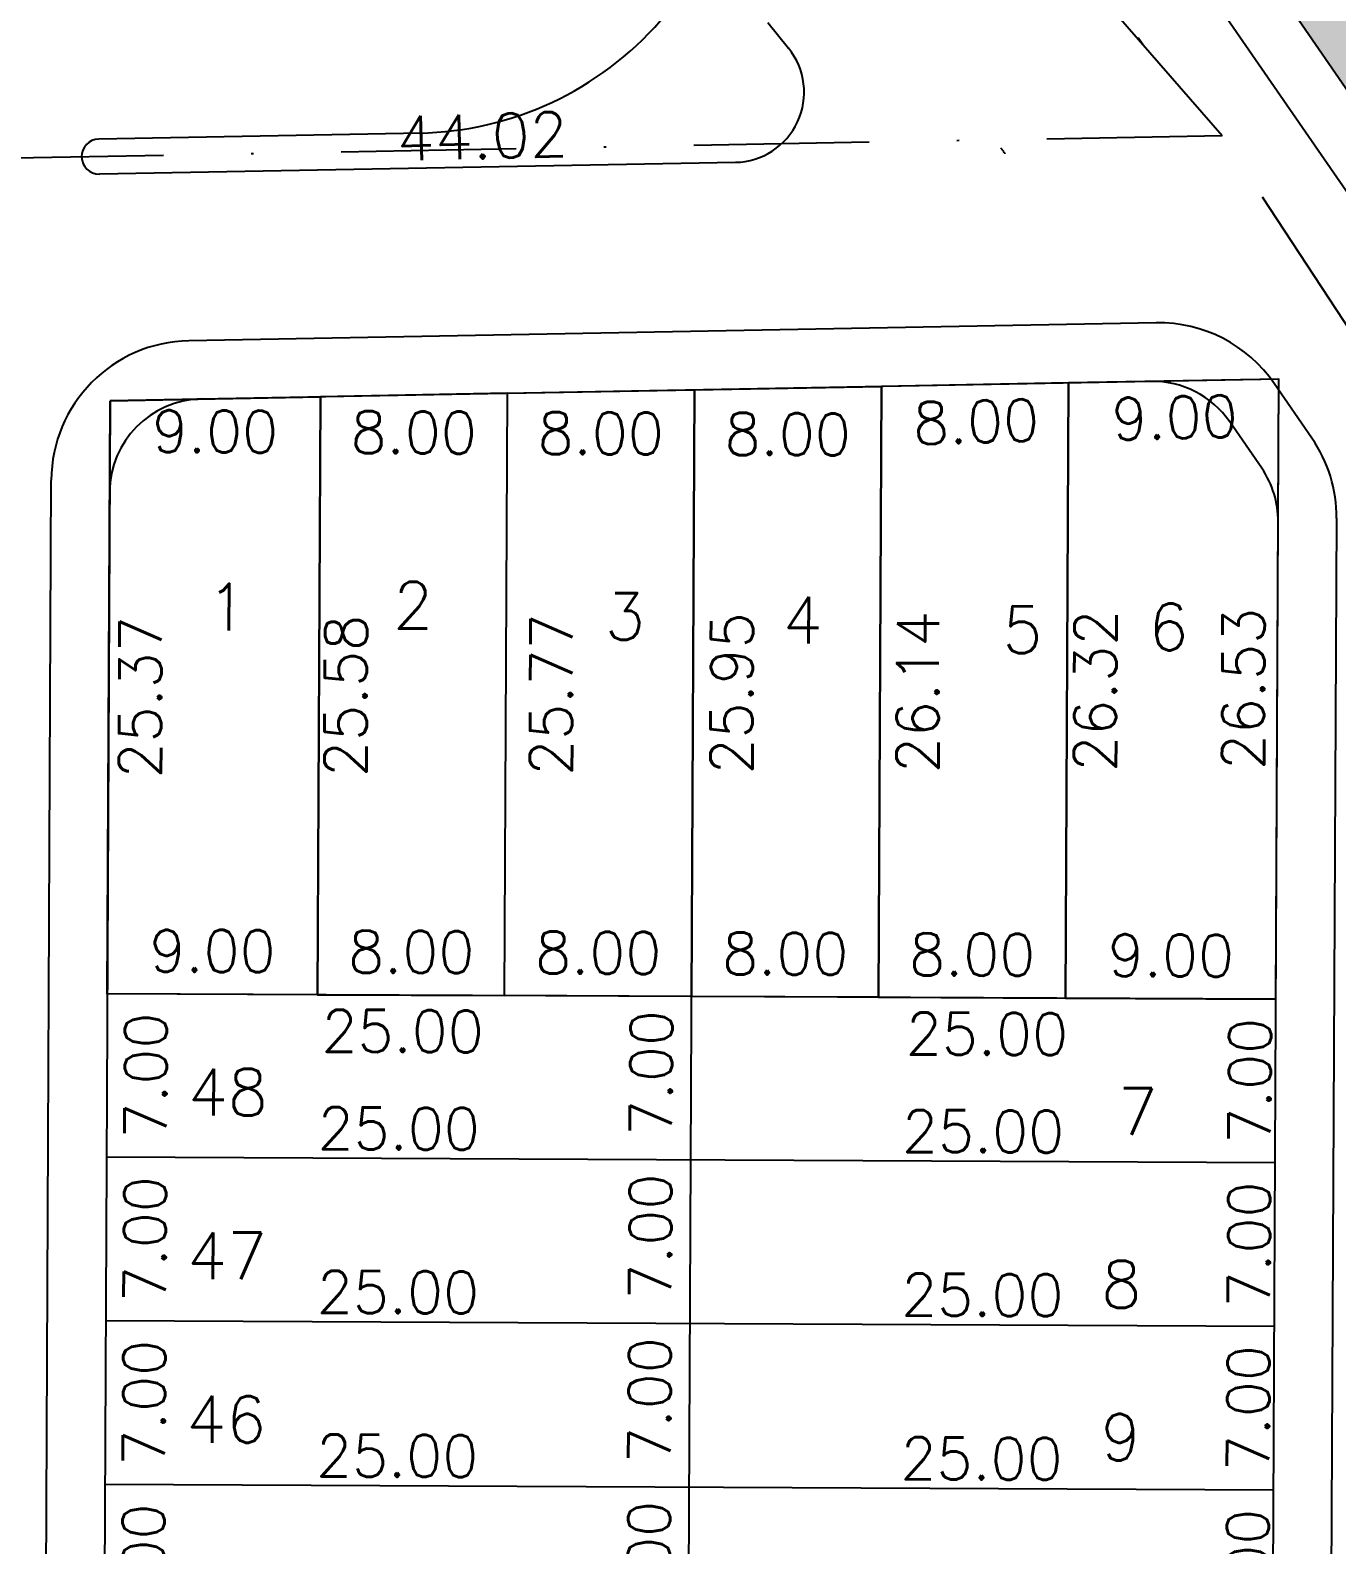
# Model space of a CAD drawing. Header units: millimetres. Extents: x -4430026 to 4783824, y 584 to 9593110.
# Drawn here: x 3173.6 to 3229.5, y 1642.3 to 1707.1 of the extents above; entities that cross this region are included whole.
import ezdxf
from ezdxf.enums import TextEntityAlignment as Align

# ---------------------------------------------------------------- set-up
doc = ezdxf.new("R2010")
doc.units = ezdxf.units.MM
doc.linetypes.add('DASHDOT', pattern=[1, 0.5, -0.25, 0, -0.25])
doc.linetypes.add('HIDDEN2', pattern=[0.1875, 0.125, -0.0625])
for name, color, linetype in [('BOUNDARY LOTES', 2, 'Continuous'), ('BOUNDARY VERDES', 92, 'Continuous'), ('Calçada', 1, 'Continuous'), ('Cota', 8, 'Continuous'), ('COTAS', 8, 'Continuous'), ('curvas', 4, 'Continuous'), ('Lotes', 2, 'Continuous'), ('Numero de lotes', 5, 'Continuous'), ('Projeção', 8, 'HIDDEN2'), ('QUADRA', 4, 'Continuous'), ('Área Verde', 103, 'Continuous')]:
    doc.layers.add(name, color=color, linetype=linetype)
doc.styles.add('arcad1', font='romans.shx')
doc.styles.add('ROMANS', font='romans.shx')
doc.dimstyles.new('BOLA100', dxfattribs={"dimscale": 0, "dimtxt": 1.9, "dimasz": 0.18, "dimexe": 0.18, "dimexo": 0.063, "dimgap": 0, "dimtad": 1, "dimzin": 4, "dimdsep": 46, "dimtxsty": 'ROMANS', "dimcen": 0.09, "dimse1": 1, "dimse2": 1, "dimsd1": 1, "dimsd2": 1, "dimclrt": 256, "dimaunit": 1, "dimadec": 4, "dimazin": 0, "dimtfac": 1.2, "dimtix": 1, "dimtmove": 2, "dimatfit": 3, "dimfxl": 1, "dimtvp": 2, "dimtolj": 1, "dimtzin": 4, "dimarcsym": 0})
doc.dimstyles.get("Standard").update_dxf_attribs({"dimtxt": 0.18, "dimasz": 0.18, "dimexe": 0.18, "dimexo": 0.0625, "dimgap": 0.09, "dimtad": 0, "dimtih": 1, "dimtoh": 1, "dimdec": 4, "dimzin": 0, "dimdsep": 46, "dimtxsty": 'Standard', "dimcen": 0.09, "dimadec": 0, "dimazin": 0, "dimtfac": 1, "dimtdec": 4, "dimtofl": 0, "dimtmove": 0, "dimatfit": 3, "dimfxl": 1, "dimtolj": 1, "dimtzin": 0, "dimarcsym": 0})

# ---------------------------------------------------------------- blocks, each defined once
blk = doc.blocks.new('*D13703')
at = {"layer": 'DEFPOINTS', "color": 0, "linetype": 'ByBlock'}
for p in [(3214.968, 1702.216), (3214.968, 1702.216), (3170.967, 1700.936)]:
    blk.add_point(p, dxfattribs=at)
at = {"layer": 'COTAS', "linetype": 'ByBlock', "insert": (3192.94, 1702.526), "char_height": 1.9, "attachment_point": 5, "rotation": 1.66684, "style": 'ROMANS'}
blk.add_mtext('\\A1;44.02', dxfattribs=at)
blk = doc.blocks.new('*D14373')
at = {"layer": 'DEFPOINTS', "color": 0, "linetype": 'ByBlock'}
for p in [(3604.912, 1990.48), (3526.384, 1988.213), (3530.475, 1981.234), (3075.494, 1975.213), (3524.484, 1587.125)]:
    blk.add_point(p, dxfattribs=at)
at = {"layer": 'COTAS', "linetype": 'ByBlock', "insert": (3531.365, 1983.353), "char_height": 1.9, "attachment_point": 5, "rotation": 45.6902, "style": 'ROMANS'}
blk.add_mtext('\\A1;91°55\'24"', dxfattribs=at)
blk = doc.blocks.new('*D14374')
at = {"layer": 'DEFPOINTS', "color": 0, "linetype": 'ByBlock'}
for p in [(3526.384, 1988.213), (3526.384, 1988.213), (3519.485, 1984.064), (3146.21, 1977.133), (3524.484, 1587.125)]:
    blk.add_point(p, dxfattribs=at)
at = {"layer": 'COTAS', "linetype": 'ByBlock', "insert": (3521.551, 1983.261), "char_height": 1.9, "attachment_point": 5, "rotation": 315.69901, "style": 'ROMANS'}
blk.add_mtext('\\A1;88°3\'33"', dxfattribs=at)
blk = doc.blocks.new('*D11652')
at = {"layer": 'DEFPOINTS', "color": 0}
for p in [(3185.997, 1686.276), (3176.991, 1684.917), (3185.991, 1684.875)]:
    blk.add_point(p, dxfattribs=at)
at = {"layer": 'Cota', "color": 41, "insert": (3181.515, 1689.898), "char_height": 1.8, "attachment_point": 5, "rotation": 359.72858, "style": 'ROMANS'}
blk.add_mtext('\\A1;9.00', dxfattribs=at)
blk = doc.blocks.new('*D11653')
at = {"layer": 'DEFPOINTS', "color": 0}
for p in [(3193.997, 1686.238), (3193.997, 1686.238), (3185.991, 1684.875)]:
    blk.add_point(p, dxfattribs=at)
at = {"layer": 'Cota', "color": 41, "insert": (3190.014, 1689.857), "char_height": 1.8, "attachment_point": 5, "rotation": 359.72858, "style": 'ROMANS'}
blk.add_mtext('\\A1;8.00', dxfattribs=at)
blk = doc.blocks.new('*D11654')
at = {"layer": 'DEFPOINTS', "color": 0}
for p in [(3193.997, 1686.238), (3201.997, 1686.201), (3201.997, 1686.201)]:
    blk.add_point(p, dxfattribs=at)
at = {"layer": 'Cota', "color": 41, "insert": (3198.014, 1689.819), "char_height": 1.8, "attachment_point": 5, "rotation": 359.72858, "style": 'ROMANS'}
blk.add_mtext('\\A1;8.00', dxfattribs=at)
blk = doc.blocks.new('*D11655')
at = {"layer": 'DEFPOINTS', "color": 0}
for p in [(3201.997, 1686.201), (3209.997, 1686.163), (3209.997, 1686.163)]:
    blk.add_point(p, dxfattribs=at)
at = {"layer": 'Cota', "color": 41, "insert": (3206.014, 1689.782), "char_height": 1.8, "attachment_point": 5, "rotation": 359.72858, "style": 'ROMANS'}
blk.add_mtext('\\A1;8.00', dxfattribs=at)
blk = doc.blocks.new('*D11656')
at = {"layer": 'DEFPOINTS', "color": 0}
for p in [(3177.021, 1691.216), (3176.901, 1665.846), (3181.856, 1665.823)]:
    blk.add_point(p, dxfattribs=at)
at = {"layer": 'Cota', "color": 41, "insert": (3178.316, 1678.525), "char_height": 1.8, "attachment_point": 5, "rotation": 89.72858, "style": 'ROMANS'}
blk.add_mtext('\\A1;25.37', dxfattribs=at)
blk = doc.blocks.new('*D11657')
at = {"layer": 'DEFPOINTS', "color": 0}
for p in [(3186.022, 1691.383), (3185.9, 1665.804), (3190.646, 1665.781)]:
    blk.add_point(p, dxfattribs=at)
at = {"layer": 'Cota', "color": 41, "insert": (3187.106, 1678.588), "char_height": 1.8, "attachment_point": 5, "rotation": 89.72858, "style": 'ROMANS'}
blk.add_mtext('\\A1;25.58', dxfattribs=at)
blk = doc.blocks.new('*D11658')
at = {"layer": 'DEFPOINTS', "color": 0}
for p in [(3194.022, 1691.531), (3193.9, 1665.766), (3199.436, 1665.74)]:
    blk.add_point(p, dxfattribs=at)
at = {"layer": 'Cota', "color": 41, "insert": (3195.897, 1678.639), "char_height": 1.8, "attachment_point": 5, "rotation": 89.72858, "style": 'ROMANS'}
blk.add_mtext('\\A1;25.77', dxfattribs=at)
blk = doc.blocks.new('*D11659')
at = {"layer": 'DEFPOINTS', "color": 0}
for p in [(3202.023, 1691.679), (3201.9, 1665.728), (3207.157, 1665.703)]:
    blk.add_point(p, dxfattribs=at)
at = {"layer": 'Cota', "color": 41, "insert": (3203.618, 1678.696), "char_height": 1.8, "attachment_point": 5, "rotation": 89.72858, "style": 'ROMANS'}
blk.add_mtext('\\A1;25.95', dxfattribs=at)
blk = doc.blocks.new('*D11660')
at = {"layer": 'DEFPOINTS', "color": 0}
for p in [(3210.024, 1691.827), (3209.9, 1665.69), (3215.116, 1665.665)]:
    blk.add_point(p, dxfattribs=at)
at = {"layer": 'Cota', "color": 41, "insert": (3211.577, 1678.751), "char_height": 1.8, "attachment_point": 5, "rotation": 89.72858, "style": 'ROMANS'}
blk.add_mtext('\\A1;26.14', dxfattribs=at)
blk = doc.blocks.new('*D11661')
at = {"layer": 'DEFPOINTS', "color": 0}
for p in [(3176.902, 1666.06), (3185.902, 1666.017), (3185.892, 1664.052)]:
    blk.add_point(p, dxfattribs=at)
at = {"layer": 'Cota', "color": 41, "insert": (3181.409, 1667.673), "char_height": 1.8, "attachment_point": 5, "rotation": 359.72858, "style": 'ROMANS'}
blk.add_mtext('\\A1;9.00', dxfattribs=at)
blk = doc.blocks.new('*D11662')
at = {"layer": 'DEFPOINTS', "color": 0}
for p in [(3185.902, 1666.017), (3193.901, 1665.979), (3193.892, 1664.014)]:
    blk.add_point(p, dxfattribs=at)
at = {"layer": 'Cota', "color": 41, "insert": (3189.909, 1667.633), "char_height": 1.8, "attachment_point": 5, "rotation": 359.72858, "style": 'ROMANS'}
blk.add_mtext('\\A1;8.00', dxfattribs=at)
blk = doc.blocks.new('*D11663')
at = {"layer": 'DEFPOINTS', "color": 0}
for p in [(3193.901, 1665.979), (3201.901, 1665.941), (3201.892, 1663.976)]:
    blk.add_point(p, dxfattribs=at)
at = {"layer": 'Cota', "color": 41, "insert": (3197.909, 1667.595), "char_height": 1.8, "attachment_point": 5, "rotation": 359.72858, "style": 'ROMANS'}
blk.add_mtext('\\A1;8.00', dxfattribs=at)
blk = doc.blocks.new('*D11664')
at = {"layer": 'DEFPOINTS', "color": 0}
for p in [(3201.901, 1665.941), (3209.901, 1665.904), (3209.892, 1663.938)]:
    blk.add_point(p, dxfattribs=at)
at = {"layer": 'Cota', "color": 41, "insert": (3205.909, 1667.557), "char_height": 1.8, "attachment_point": 5, "rotation": 359.72858, "style": 'ROMANS'}
blk.add_mtext('\\A1;8.00', dxfattribs=at)
blk = doc.blocks.new('*D11665')
at = {"layer": 'DEFPOINTS', "color": 0}
for p in [(3209.901, 1665.904), (3217.901, 1665.866), (3217.892, 1663.9)]:
    blk.add_point(p, dxfattribs=at)
at = {"layer": 'Cota', "color": 41, "insert": (3213.909, 1667.519), "char_height": 1.8, "attachment_point": 5, "rotation": 359.72858, "style": 'ROMANS'}
blk.add_mtext('\\A1;8.00', dxfattribs=at)
blk = doc.blocks.new('*D11666')
at = {"layer": 'DEFPOINTS', "color": 0}
for p in [(3210.024, 1691.827), (3218.025, 1692.058), (3218.176, 1686.837)]:
    blk.add_point(p, dxfattribs=at)
at = {"layer": 'Cota', "color": 41, "insert": (3214.071, 1690.32), "char_height": 1.8, "attachment_point": 5, "rotation": 1.64882, "style": 'ROMANS'}
blk.add_mtext('\\A1;8.00', dxfattribs=at)
blk = doc.blocks.new('*D11667')
at = {"layer": 'DEFPOINTS', "color": 0}
for p in [(3227.042, 1665.173), (3202.035, 1663.773), (3227.02, 1660.467)]:
    blk.add_point(p, dxfattribs=at)
at = {"layer": 'Cota', "color": 41, "insert": (3214.537, 1664.127), "char_height": 1.8, "attachment_point": 5, "rotation": 359.72858, "style": 'ROMANS'}
blk.add_mtext('\\A1;25.00', dxfattribs=at)
blk = doc.blocks.new('*D11668')
at = {"layer": 'DEFPOINTS', "color": 0}
for p in [(3176.881, 1661.746), (3201.881, 1661.627), (3201.856, 1656.415)]:
    blk.add_point(p, dxfattribs=at)
at = {"layer": 'Cota', "color": 41, "insert": (3189.373, 1660.074), "char_height": 1.8, "attachment_point": 5, "rotation": 359.72858, "style": 'ROMANS'}
blk.add_mtext('\\A1;25.00', dxfattribs=at)
blk = doc.blocks.new('*D11669')
at = {"layer": 'DEFPOINTS', "color": 0}
for p in [(3201.881, 1661.627), (3226.881, 1661.509), (3226.856, 1656.297)]:
    blk.add_point(p, dxfattribs=at)
at = {"layer": 'Cota', "color": 41, "insert": (3214.373, 1659.956), "char_height": 1.8, "attachment_point": 5, "rotation": 359.72858, "style": 'ROMANS'}
blk.add_mtext('\\A1;25.00', dxfattribs=at)
blk = doc.blocks.new('*D11670')
at = {"layer": 'DEFPOINTS', "color": 0}
for p in [(3176.848, 1654.746), (3201.848, 1654.627), (3201.823, 1649.415)]:
    blk.add_point(p, dxfattribs=at)
at = {"layer": 'Cota', "color": 41, "insert": (3189.34, 1653.075), "char_height": 1.8, "attachment_point": 5, "rotation": 359.72858, "style": 'ROMANS'}
blk.add_mtext('\\A1;25.00', dxfattribs=at)
blk = doc.blocks.new('*D11671')
at = {"layer": 'DEFPOINTS', "color": 0}
for p in [(3201.848, 1654.627), (3226.847, 1654.509), (3226.823, 1649.297)]:
    blk.add_point(p, dxfattribs=at)
at = {"layer": 'Cota', "color": 41, "insert": (3214.34, 1652.956), "char_height": 1.8, "attachment_point": 5, "rotation": 359.72858, "style": 'ROMANS'}
blk.add_mtext('\\A1;25.00', dxfattribs=at)
blk = doc.blocks.new('*D11672')
at = {"layer": 'DEFPOINTS', "color": 0}
for p in [(3176.815, 1647.746), (3201.815, 1647.627), (3201.79, 1642.415)]:
    blk.add_point(p, dxfattribs=at)
at = {"layer": 'Cota', "color": 41, "insert": (3189.307, 1646.075), "char_height": 1.8, "attachment_point": 5, "rotation": 359.72858, "style": 'ROMANS'}
blk.add_mtext('\\A1;25.00', dxfattribs=at)
blk = doc.blocks.new('*D11673')
at = {"layer": 'DEFPOINTS', "color": 0}
for p in [(3201.815, 1647.627), (3226.814, 1647.509), (3226.79, 1642.297)]:
    blk.add_point(p, dxfattribs=at)
at = {"layer": 'Cota', "color": 41, "insert": (3214.307, 1645.956), "char_height": 1.8, "attachment_point": 5, "rotation": 359.72858, "style": 'ROMANS'}
blk.add_mtext('\\A1;25.00', dxfattribs=at)
blk = doc.blocks.new('*D11875')
at = {"layer": 'DEFPOINTS', "color": 0}
for p in [(3182.063, 1644.822), (3182.063, 1644.822), (3182.03, 1637.822)]:
    blk.add_point(p, dxfattribs=at)
at = {"layer": 'Cota', "color": 41, "insert": (3178.446, 1641.339), "char_height": 1.8, "attachment_point": 5, "rotation": 89.72858, "style": 'ROMANS'}
blk.add_mtext('\\A1;7.00', dxfattribs=at)
blk = doc.blocks.new('*D11876')
at = {"layer": 'DEFPOINTS', "color": 0}
for p in [(3182.096, 1651.822), (3182.096, 1651.822), (3182.063, 1644.822)]:
    blk.add_point(p, dxfattribs=at)
at = {"layer": 'Cota', "color": 41, "insert": (3178.479, 1648.339), "char_height": 1.8, "attachment_point": 5, "rotation": 89.72858, "style": 'ROMANS'}
blk.add_mtext('\\A1;7.00', dxfattribs=at)
blk = doc.blocks.new('*D11877')
at = {"layer": 'DEFPOINTS', "color": 0}
for p in [(3182.129, 1658.822), (3182.129, 1658.822), (3182.096, 1651.822)]:
    blk.add_point(p, dxfattribs=at)
at = {"layer": 'Cota', "color": 41, "insert": (3178.512, 1655.339), "char_height": 1.8, "attachment_point": 5, "rotation": 89.72858, "style": 'ROMANS'}
blk.add_mtext('\\A1;7.00', dxfattribs=at)
blk = doc.blocks.new('*D11878')
at = {"layer": 'DEFPOINTS', "color": 0}
for p in [(3182.162, 1665.821), (3182.162, 1665.821), (3182.129, 1658.822)]:
    blk.add_point(p, dxfattribs=at)
at = {"layer": 'Cota', "color": 41, "insert": (3178.546, 1662.339), "char_height": 1.8, "attachment_point": 5, "rotation": 89.72858, "style": 'ROMANS'}
blk.add_mtext('\\A1;7.00', dxfattribs=at)
blk = doc.blocks.new('*D11879')
at = {"layer": 'DEFPOINTS', "color": 0}
for p in [(3201.901, 1665.941), (3201.868, 1658.941), (3203.755, 1658.933)]:
    blk.add_point(p, dxfattribs=at)
at = {"layer": 'Cota', "color": 41, "insert": (3200.171, 1662.45), "char_height": 1.8, "attachment_point": 5, "rotation": 89.72858, "style": 'ROMANS'}
blk.add_mtext('\\A1;7.00', dxfattribs=at)
blk = doc.blocks.new('*D11880')
at = {"layer": 'DEFPOINTS', "color": 0}
for p in [(3201.868, 1658.941), (3201.835, 1651.942), (3203.722, 1651.933)]:
    blk.add_point(p, dxfattribs=at)
at = {"layer": 'Cota', "color": 41, "insert": (3200.138, 1655.45), "char_height": 1.8, "attachment_point": 5, "rotation": 89.72858, "style": 'ROMANS'}
blk.add_mtext('\\A1;7.00', dxfattribs=at)
blk = doc.blocks.new('*D11881')
at = {"layer": 'DEFPOINTS', "color": 0}
for p in [(3201.835, 1651.942), (3201.802, 1644.942), (3203.689, 1644.933)]:
    blk.add_point(p, dxfattribs=at)
at = {"layer": 'Cota', "color": 41, "insert": (3200.105, 1648.45), "char_height": 1.8, "attachment_point": 5, "rotation": 89.72858, "style": 'ROMANS'}
blk.add_mtext('\\A1;7.00', dxfattribs=at)
blk = doc.blocks.new('*D11882')
at = {"layer": 'DEFPOINTS', "color": 0}
for p in [(3201.802, 1644.942), (3201.769, 1637.942), (3203.655, 1637.933)]:
    blk.add_point(p, dxfattribs=at)
at = {"layer": 'Cota', "color": 41, "insert": (3200.072, 1641.45), "char_height": 1.8, "attachment_point": 5, "rotation": 89.72858, "style": 'ROMANS'}
blk.add_mtext('\\A1;7.00', dxfattribs=at)
blk = doc.blocks.new('*D11910')
at = {"layer": 'DEFPOINTS', "color": 0}
for p in [(3226.801, 1644.61), (3229.301, 1644.598), (3226.767, 1637.61)]:
    blk.add_point(p, dxfattribs=at)
at = {"layer": 'Cota', "color": 41, "insert": (3225.684, 1641.115), "char_height": 1.8, "attachment_point": 5, "rotation": 89.72858, "style": 'ROMANS'}
blk.add_mtext('\\A1;7.00', dxfattribs=at)
blk = doc.blocks.new('*D11911')
at = {"layer": 'DEFPOINTS', "color": 0}
for p in [(3226.834, 1651.61), (3229.334, 1651.598), (3226.801, 1644.61)]:
    blk.add_point(p, dxfattribs=at)
at = {"layer": 'Cota', "color": 41, "insert": (3225.717, 1648.115), "char_height": 1.8, "attachment_point": 5, "rotation": 89.72858, "style": 'ROMANS'}
blk.add_mtext('\\A1;7.00', dxfattribs=at)
blk = doc.blocks.new('*D11912')
at = {"layer": 'DEFPOINTS', "color": 0}
for p in [(3226.867, 1658.61), (3229.367, 1658.598), (3226.834, 1651.61)]:
    blk.add_point(p, dxfattribs=at)
at = {"layer": 'Cota', "color": 41, "insert": (3225.75, 1655.115), "char_height": 1.8, "attachment_point": 5, "rotation": 89.72858, "style": 'ROMANS'}
blk.add_mtext('\\A1;7.00', dxfattribs=at)
blk = doc.blocks.new('*D11913')
at = {"layer": 'DEFPOINTS', "color": 0}
for p in [(3226.9, 1665.61), (3229.4, 1665.598), (3226.867, 1658.61)]:
    blk.add_point(p, dxfattribs=at)
at = {"layer": 'Cota', "color": 41, "insert": (3225.783, 1662.115), "char_height": 1.8, "attachment_point": 5, "rotation": 89.72858, "style": 'ROMANS'}
blk.add_mtext('\\A1;7.00', dxfattribs=at)
blk = doc.blocks.new('*D9538')
at = {"layer": 'DEFPOINTS', "color": 0}
for p in [(3202.043, 1665.291), (3177.036, 1663.891), (3202.02, 1660.586)]:
    blk.add_point(p, dxfattribs=at)
at = {"layer": 'Cota', "color": 41, "insert": (3189.538, 1664.245), "char_height": 1.8, "attachment_point": 5, "rotation": 359.72858, "style": 'ROMANS'}
blk.add_mtext('\\A1;25.00', dxfattribs=at)
blk = doc.blocks.new('*D8196')
at = {"layer": 'DEFPOINTS', "color": 0}
for p in [(3109.4, 1834.771), (3224.597, 1702.549), (3224.597, 1702.549)]:
    blk.add_point(p, dxfattribs=at)
at = {"layer": 'curvas', "color": 41, "insert": (3169.713, 1771.025), "char_height": 1.8, "attachment_point": 5, "rotation": 311.06374, "style": 'ROMANS'}
blk.add_mtext('\\A1;175.37', dxfattribs=at)
blk = doc.blocks.new('*D8083')
at = {"layer": 'DEFPOINTS', "color": 0}
for p in [(3217.901, 1665.866), (3226.901, 1665.823), (3226.892, 1663.858)]:
    blk.add_point(p, dxfattribs=at)
at = {"layer": 'Cota', "color": 41, "insert": (3222.409, 1667.479), "char_height": 1.8, "attachment_point": 5, "rotation": 359.72858, "style": 'ROMANS'}
blk.add_mtext('\\A1;9.00', dxfattribs=at)
blk = doc.blocks.new('*D8084')
at = {"layer": 'DEFPOINTS', "color": 0}
for p in [(3218.025, 1691.976), (3227.026, 1692.201), (3227.156, 1687.009)]:
    blk.add_point(p, dxfattribs=at)
at = {"layer": 'Cota', "color": 41, "insert": (3222.565, 1690.496), "char_height": 1.8, "attachment_point": 5, "rotation": 1.43559, "style": 'ROMANS'}
blk.add_mtext('\\A1;9.00', dxfattribs=at)
blk = doc.blocks.new('*D8085')
at = {"layer": 'DEFPOINTS', "color": 0}
for p in [(3218.025, 1691.976), (3217.9, 1665.652), (3222.705, 1665.629)]:
    blk.add_point(p, dxfattribs=at)
at = {"layer": 'BOUNDARY LOTES', "color": 41, "insert": (3219.168, 1678.808), "char_height": 1.8, "attachment_point": 5, "rotation": 89.72858, "style": 'ROMANS'}
blk.add_mtext('\\A1;26.32', dxfattribs=at)
blk = doc.blocks.new('*D8086')
at = {"layer": 'DEFPOINTS', "color": 0}
for p in [(3227.026, 1692.142), (3229.168, 1692.132), (3226.9, 1665.61)]:
    blk.add_point(p, dxfattribs=at)
at = {"layer": 'BOUNDARY LOTES', "color": 41, "insert": (3225.505, 1678.883), "char_height": 1.8, "attachment_point": 5, "rotation": 89.72858, "style": 'ROMANS'}
blk.add_mtext('\\A1;26.53', dxfattribs=at)

msp = doc.modelspace()

# ---------------------------------------------------------------- hatches: boundary and pattern name
at = {"layer": 'BOUNDARY VERDES'}
h = msp.add_hatch(dxfattribs=at)
h.set_pattern_fill('GRASS', color=256, scale=3, angle=-0.27142, style=0)
h.set_pattern_definition([(89.7286, (3078.913, 1593.6197), (-2.1112475, 2.1313455), [0.5625, -3.68014]), (44.7286, (3078.913, 1593.6197), (-2.111248, 2.131346), [0.5625, -2.4375]), (134.7286, (3078.913, 1593.6197), (-2.131346, -2.111248), [0.5625, -2.4375])])
edge = h.paths.add_edge_path()
edge.add_line((3248.03, 1759.928), (3165.143, 1785.42))
edge.add_line((3165.143, 1785.42), (3159.727, 1817.911))
edge.add_line((3159.727, 1817.911), (3154.269, 1827.011))
edge.add_line((3154.269, 1827.011), (3130.852, 1862.88))
edge.add_line((3130.852, 1862.88), (3120.092, 1931.537))
edge.add_line((3120.092, 1931.537), (3103.391, 1958.759))
edge.add_line((3103.391, 1958.759), (3100.916, 1975.948))
edge.add_line((3100.916, 1975.948), (3080.721, 1975.364))
edge.add_line((3080.721, 1975.364), (3083.218, 1966.143))
edge.add_line((3083.218, 1966.143), (3084.648, 1962.276))
edge.add_line((3084.648, 1962.276), (3088.089, 1953.95))
edge.add_line((3088.089, 1953.95), (3094.136, 1939.652))
edge.add_line((3094.136, 1939.652), (3101.624, 1921.155))
edge.add_line((3101.624, 1921.155), (3108.945, 1901.056))
edge.add_line((3108.945, 1901.056), (3114.853, 1881.755))
edge.add_arc((3099.998, 1876.673), 15.7, -0.27142, 18.88315, ccw=False)
edge.add_line((3115.698, 1876.599), (3115.511, 1837.043))
edge.add_line((3115.511, 1837.043), (3226.032, 1710.203))
edge.add_line((3226.032, 1710.203), (3243.994, 1684.136))
edge.add_line((3243.994, 1684.136), (3289.81, 1592.621))
edge.add_line((3289.81, 1592.621), (3465.935, 1591.789))
edge.add_line((3465.935, 1591.789), (3402.048, 1629.417))
edge.add_line((3402.048, 1629.417), (3386.235, 1653.698))
edge.add_line((3386.235, 1653.698), (3301.389, 1732.111))
edge.add_line((3301.389, 1732.111), (3267.502, 1743.277))
edge.add_line((3267.502, 1743.277), (3248.03, 1759.928))

# ---------------------------------------------------------------- linework, layer by layer
at = {"layer": 'BOUNDARY LOTES'}
msp.add_line((3217.9, 1665.652, 2.439), (3218.025, 1691.976, 2.439), dxfattribs=at)
at = {"layer": 'BOUNDARY LOTES', "elevation": 2.439}
for points in [[(3194.022, 1691.531), (3202.023, 1691.679), (3201.9, 1665.728), (3193.9, 1665.766), (3194.022, 1691.531)], [(3202.023, 1691.679), (3210.024, 1691.827), (3209.9, 1665.69), (3201.9, 1665.728), (3202.023, 1691.679)], [(3209.9, 1665.69), (3217.9, 1665.652), (3218.025, 1691.976), (3210.024, 1691.827), (3209.9, 1665.69), (3217.9, 1665.652)], [(3217.9, 1665.652), (3226.9, 1665.61), (3227.026, 1692.142), (3218.025, 1691.976), (3217.9, 1665.652)], [(3177.021, 1691.216), (3186.022, 1691.383), (3185.9, 1665.804), (3176.901, 1665.846), (3177.021, 1691.216)], [(3186.022, 1691.383), (3185.9, 1665.804), (3193.9, 1665.766), (3194.022, 1691.531), (3186.022, 1691.383)]]:
    msp.add_lwpolyline(points, dxfattribs=at)
at = {"layer": 'Calçada'}
for p, q in [((3241.936, 1682.717, 2.439), (3223.973, 1708.785, 2.439)), ((3205.169, 1707.393, 2.439), (3206.053, 1706.295, 2.439)), ((3190.34, 1702.665, 2.439), (3176.539, 1702.409, 2.439)), ((3203.773, 1701.413, 2.439), (3176.567, 1700.909, 2.439)), ((3221.778, 1694.545, 2.439), (3180.393, 1693.779, 2.439)), ((3228.438, 1689.616, 2.439), (3226.829, 1691.951, 2.439)), ((3173.721, 1522.448, 2.439), (3174.505, 1687.808, 2.439)), ((3228.724, 1522.799, 2.439), (3229.498, 1686.183, 2.439))]:
    msp.add_line(p, q, dxfattribs=at)
for centre, radius, start, end in [((3190, 1716.661, 2.439), 14, 271.06117, 319.01316), ((3203.717, 1704.413, 2.439), 3, 271.06117, 38.85747), ((3176.553, 1701.659, 2.439), 0.75, 91.07014, 271.0522), ((3221.889, 1688.547, 2.439), 6, 34.56969, 91.06117), ((3180.505, 1687.78, 2.439), 6, 91.06117, 179.72858), ((3223.498, 1686.212, 2.439), 6, 359.72858, 34.56969)]:
    msp.add_arc(centre, radius, start, end, dxfattribs=at)
at = {"layer": 'curvas'}
msp.add_arc((3181.002, 1687.289, 2.439), 4, 91.06117, 179.72858, dxfattribs=at)
at = {"layer": 'Lotes'}
for p, q in [((3201.206, 1519.123, 2.439), (3202.023, 1691.679, 2.439)), ((3209.9, 1665.69, 2.439), (3210.024, 1691.827, 2.439)), ((3185.9, 1665.804, 2.439), (3186.022, 1691.383, 2.439)), ((3193.9, 1665.766, 2.439), (3194.022, 1691.531, 2.439)), ((3226.9, 1665.61, 2.439), (3176.901, 1665.846, 2.439)), ((3226.867, 1658.61, 2.439), (3176.867, 1658.846, 2.439)), ((3226.834, 1651.61, 2.439), (3176.834, 1651.847, 2.439)), ((3226.834, 1651.61, 2.439), (3176.834, 1651.847, 2.439)), ((3226.801, 1644.61, 2.439), (3176.801, 1644.847, 2.439))]:
    msp.add_line(p, q, dxfattribs=at)
at = {"layer": 'Projeção', "linetype": 'DASHDOT', "ltscale": 15}
for p, q in [((3224.597, 1702.549, 2.439), (3109.4, 1834.771, 2.439)), ((3221.206, 1706.457, 2.439), (3221.009, 1706.742, 2.439)), ((3224.597, 1702.549, 2.439), (2859.939, 1695.795, 2.439)), ((3238.73, 1681.025, 2.439), (3224.597, 1702.549, 2.439))]:
    msp.add_line(p, q, dxfattribs=at)
at = {"layer": 'Projeção', "ltscale": 15}
msp.add_arc((3212.852, 1700.075, 2.439), 3, 34.56969, 40.51088, dxfattribs=at)
at = {"layer": 'QUADRA'}
for p, q in [((3227.026, 1692.142, 2.439), (3177.021, 1691.216, 2.439)), ((3226.207, 1519.36, 2.439), (3227.026, 1692.142, 2.439)), ((3177.021, 1691.216, 2.439), (3176.204, 1518.886, 2.439)), ((3226.291, 1688.327, 2.439), (3224.923, 1690.311, 2.439))]:
    msp.add_line(p, q, dxfattribs=at)
for centre, start, end in [((3221.629, 1688.042, 2.439), 34.56969, 91.06117), ((3222.997, 1686.057, 2.439), 359.72858, 34.56969)]:
    msp.add_arc(centre, 4, start, end, dxfattribs=at)
at = {"layer": 'Área Verde', "elevation": 2.439}
msp.add_lwpolyline([(3226.032, 1710.203), (3243.994, 1684.136), (3289.81, 1592.621), (3465.935, 1591.789)], dxfattribs=at)

# ---------------------------------------------------------------- texts
at = {"layer": 'Numero de lotes', "style": 'arcad1'}
for s, p in [('1', (3182.027, 1682.384, 2.439)), ('2', (3189.99, 1682.466, 2.439)), ('3', (3199.052, 1681.985, 2.439)), ('4', (3206.652, 1681.829, 2.439)), ('5', (3216.06, 1681.419, 2.439)), ('6', (3222.307, 1681.535, 2.439)), ('48', (3182.058, 1661.633, 2.439)), ('7', (3220.986, 1660.802, 2.439)), ('47', (3182.025, 1654.633, 2.439)), ('8', (3220.288, 1653.412, 2.439)), ('46', (3181.992, 1647.633, 2.439)), ('9', (3220.257, 1646.874, 2.439))]:
    msp.add_text(s, height=2, rotation=359.72858, dxfattribs=at).set_placement(p, align=Align.MIDDLE_CENTER)

# ---------------------------------------------------------------- dimensions: what is measured, and where the dimension line sits
at = {"layer": 'BOUNDARY LOTES'}
for p1, p2, distance, picture, middle in [((3218.025, 1691.976, 2.439), (3217.9, 1665.652, 2.439), 4.805, '*D8085', (3219.168, 1678.808, 2.439)), ((3226.9, 1665.61, 2.439), (3227.026, 1692.142, 2.439), -2.143, '*D8086', (3225.505, 1678.883, 2.439))]:
    dim = msp.add_aligned_dim(p1=p1, p2=p2, distance=distance, dimstyle='Standard', override={"dimtxt": 1.8, "dimexo": 0.063, "dimgap": 0, "dimtih": 0, "dimtoh": 0, "dimdec": 2, "dimzin": 4, "dimtxsty": 'ROMANS', "dimse1": 1, "dimse2": 1, "dimsd1": 1, "dimsd2": 1, "dimclrt": 41, "dimtfac": 1.2, "dimtdec": 2, "dimtix": 1, "dimtofl": 1, "dimtmove": 2, "dimfxl": 0.18, "dimfxlon": 1, "dimtvp": 2, "dimtzin": 4}, dxfattribs=at)
    dim.commit()
    dim.dimension.update_dxf_attribs({"geometry": picture, "text_midpoint": middle})
at = {"layer": 'Cota'}
for p1, p2, distance, picture, middle in [((3202.023, 1691.679, 2.439), (3201.9, 1665.728, 2.439), 5.257, '*D11659', (3203.618, 1678.696, 2.439)), ((3210.024, 1691.827, 2.439), (3209.9, 1665.69, 2.439), 5.215, '*D11660', (3211.577, 1678.751, 2.439)), ((3210.024, 1691.827, 2.439), (3218.025, 1692.058, 2.439), -5.223, '*D11666', (3214.071, 1690.32, 2.439)), ((3218.025, 1691.976, 2.439), (3227.026, 1692.201, 2.439), -5.193, '*D8084', (3222.565, 1690.496, 2.439)), ((3177.021, 1691.216, 2.439), (3176.901, 1665.846, 2.439), 4.955, '*D11656', (3178.316, 1678.525, 2.439)), ((3176.991, 1684.917, 2.439), (3185.991, 1684.875, 2.439), 1.402, '*D11652', (3181.515, 1689.898, 2.439)), ((3186.022, 1691.383, 2.439), (3185.9, 1665.804, 2.439), 4.745, '*D11657', (3187.106, 1678.588, 2.439)), ((3194.022, 1691.531, 2.439), (3193.9, 1665.766, 2.439), 5.536, '*D11658', (3195.897, 1678.639, 2.439)), ((3176.902, 1666.06, 2.439), (3185.902, 1666.017, 2.439), -1.965, '*D11661', (3181.409, 1667.673, 2.439)), ((3201.901, 1665.941, 2.439), (3201.868, 1658.941, 2.439), 1.887, '*D11879', (3200.171, 1662.45, 2.439)), ((3176.881, 1661.746, 2.439), (3201.881, 1661.627, 2.439), -5.212, '*D11668', (3189.373, 1660.074, 2.439)), ((3176.848, 1654.746, 2.439), (3201.848, 1654.627, 2.439), -5.212, '*D11670', (3189.34, 1653.075, 2.439)), ((3176.815, 1647.746, 2.439), (3201.815, 1647.627, 2.439), -5.212, '*D11672', (3189.307, 1646.075, 2.439))]:
    dim = msp.add_aligned_dim(p1=p1, p2=p2, distance=distance, dimstyle='Standard', override={"dimtxt": 1.8, "dimexo": 0.063, "dimgap": 0, "dimtih": 0, "dimtoh": 0, "dimdec": 2, "dimzin": 4, "dimtxsty": 'ROMANS', "dimse1": 1, "dimse2": 1, "dimsd1": 1, "dimsd2": 1, "dimclrt": 41, "dimtfac": 1.2, "dimtdec": 2, "dimtix": 1, "dimtofl": 1, "dimtmove": 2, "dimfxl": 0.18, "dimfxlon": 1, "dimtvp": 2, "dimtzin": 4}, dxfattribs=at)
    dim.commit()
    dim.dimension.update_dxf_attribs({"geometry": picture, "text_midpoint": middle})
for base, p1, p2, angle, picture, middle in [((3193.997, 1686.238, 2.439), (3185.991, 1684.875, 2.439), (3193.997, 1686.238, 2.439), 179.72858, '*D11653', (3190.014, 1689.857, 2.439)), ((3201.997, 1686.201, 2.439), (3193.997, 1686.238, 2.439), (3201.997, 1686.201, 2.439), 179.72858, '*D11654', (3198.014, 1689.819, 2.439)), ((3209.997, 1686.163, 2.439), (3201.997, 1686.201, 2.439), (3209.997, 1686.163, 2.439), 179.72858, '*D11655', (3206.014, 1689.782, 2.439)), ((3193.892, 1664.014, 2.439), (3185.902, 1666.017, 2.439), (3193.901, 1665.979, 2.439), 179.72858, '*D11662', (3189.909, 1667.633, 2.439)), ((3201.892, 1663.976, 2.439), (3193.901, 1665.979, 2.439), (3201.901, 1665.941, 2.439), 179.72858, '*D11663', (3197.909, 1667.595, 2.439)), ((3209.892, 1663.938, 2.439), (3201.901, 1665.941, 2.439), (3209.901, 1665.904, 2.439), 179.72858, '*D11664', (3205.909, 1667.557, 2.439)), ((3217.892, 1663.9, 2.439), (3209.901, 1665.904, 2.439), (3217.901, 1665.866, 2.439), 179.72858, '*D11665', (3213.909, 1667.519, 2.439)), ((3226.892, 1663.858, 2.439), (3217.901, 1665.866, 2.439), (3226.901, 1665.823, 2.439), 179.72858, '*D8083', (3222.409, 1667.479, 2.439)), ((3182.162, 1665.821, 2.439), (3182.129, 1658.822, 2.439), (3182.162, 1665.821, 2.439), 269.72858, '*D11878', (3178.546, 1662.339, 2.439)), ((3202.02, 1660.586, 2.439), (3177.036, 1663.891, 2.439), (3202.043, 1665.291, 2.439), 179.72858, '*D9538', (3189.538, 1664.245, 2.439)), ((3227.02, 1660.467, 2.439), (3202.035, 1663.773, 2.439), (3227.042, 1665.173, 2.439), 179.72858, '*D11667', (3214.537, 1664.127, 2.439)), ((3229.4, 1665.598, 2.439), (3226.867, 1658.61, 2.439), (3226.9, 1665.61, 2.439), 269.72858, '*D11913', (3225.783, 1662.115, 2.439)), ((3226.856, 1656.297, 2.439), (3201.881, 1661.627, 2.439), (3226.881, 1661.509, 2.439), 179.72858, '*D11669', (3214.373, 1659.956, 2.439)), ((3182.129, 1658.822, 2.439), (3182.096, 1651.822, 2.439), (3182.129, 1658.822, 2.439), 269.72858, '*D11877', (3178.512, 1655.339, 2.439)), ((3203.722, 1651.933, 2.439), (3201.868, 1658.941, 2.439), (3201.835, 1651.942, 2.439), 89.72858, '*D11880', (3200.138, 1655.45, 2.439)), ((3229.367, 1658.598, 2.439), (3226.834, 1651.61, 2.439), (3226.867, 1658.61, 2.439), 269.72858, '*D11912', (3225.75, 1655.115, 2.439)), ((3226.823, 1649.297, 2.439), (3201.848, 1654.627, 2.439), (3226.847, 1654.509, 2.439), 179.72858, '*D11671', (3214.34, 1652.956, 2.439)), ((3182.096, 1651.822, 2.439), (3182.063, 1644.822, 2.439), (3182.096, 1651.822, 2.439), 269.72858, '*D11876', (3178.479, 1648.339, 2.439)), ((3203.689, 1644.933, 2.439), (3201.835, 1651.942, 2.439), (3201.802, 1644.942, 2.439), 89.72858, '*D11881', (3200.105, 1648.45, 2.439)), ((3229.334, 1651.598, 2.439), (3226.801, 1644.61, 2.439), (3226.834, 1651.61, 2.439), 269.72858, '*D11911', (3225.717, 1648.115, 2.439)), ((3226.79, 1642.297, 2.439), (3201.815, 1647.627, 2.439), (3226.814, 1647.509, 2.439), 179.72858, '*D11673', (3214.307, 1645.956, 2.439)), ((3182.063, 1644.822, 2.439), (3182.03, 1637.822, 2.439), (3182.063, 1644.822, 2.439), 269.72858, '*D11875', (3178.446, 1641.339, 2.439)), ((3203.655, 1637.933, 2.439), (3201.802, 1644.942, 2.439), (3201.769, 1637.942, 2.439), 89.72858, '*D11882', (3200.072, 1641.45, 2.439)), ((3229.301, 1644.598, 2.439), (3226.767, 1637.61, 2.439), (3226.801, 1644.61, 2.439), 269.72858, '*D11910', (3225.684, 1641.115, 2.439))]:
    dim = msp.add_linear_dim(base=base, p1=p1, p2=p2, angle=angle, dimstyle='Standard', override={"dimtxt": 1.8, "dimexo": 0.063, "dimgap": 0, "dimtih": 0, "dimtoh": 0, "dimdec": 2, "dimzin": 4, "dimtxsty": 'ROMANS', "dimse1": 1, "dimse2": 1, "dimsd1": 1, "dimsd2": 1, "dimclrt": 41, "dimtfac": 1.2, "dimtdec": 2, "dimtix": 1, "dimtofl": 1, "dimtmove": 2, "dimfxl": 0.18, "dimfxlon": 1, "dimtvp": 2, "dimtzin": 4}, dxfattribs=at)
    dim.commit()
    dim.dimension.update_dxf_attribs({"geometry": picture, "text_midpoint": middle})
at = {"layer": 'COTAS', "linetype": 'ByBlock'}
for base, line1, line2, picture, middle in [((3530.475, 1981.234), ((3524.484, 1587.125, 2.439), (3526.384, 1988.213, 2.439)), ((3604.912, 1990.48, 2.439), (3075.494, 1975.213, 2.439)), '*D14373', (3531.365, 1983.353, 2.439)), ((3519.485, 1984.0642), ((3526.3841, 1988.2133, 2.4392), (3146.2101, 1977.1329, 2.4392)), ((3524.4841, 1587.1252, 2.4392), (3526.3841, 1988.2133, 2.4392)), '*D14374', (3521.5512, 1983.261, 2.4392))]:
    dim = msp.add_angular_dim_2l(base=base, line1=line1, line2=line2, dimstyle='BOLA100', override={"dimscale": 1, "dimdec": 0, "dimazin": 1}, dxfattribs=at)
    dim.commit()
    dim.dimension.update_dxf_attribs({"geometry": picture, "text_midpoint": middle})
dim = msp.add_aligned_dim(p1=(3170.967, 1700.936, 2.439), p2=(3214.968, 1702.216, 2.439), distance=0, dimstyle='BOLA100', override={"dimscale": 1, "dimfxl": 0.18}, dxfattribs=at)
dim.commit()
dim.dimension.update_dxf_attribs({"geometry": '*D13703', "text_midpoint": (3192.94, 1702.526, 2.439)})
at = {"layer": 'curvas'}
dim = msp.add_aligned_dim(p1=(3109.4, 1834.771, 2.439), p2=(3224.597, 1702.549, 2.439), distance=0, dimstyle='Standard', override={"dimtxt": 1.8, "dimexo": 0.063, "dimgap": 0, "dimtih": 0, "dimtoh": 0, "dimdec": 2, "dimzin": 4, "dimtxsty": 'ROMANS', "dimse1": 1, "dimse2": 1, "dimsd1": 1, "dimsd2": 1, "dimclrt": 41, "dimtfac": 1.2, "dimtdec": 2, "dimtix": 1, "dimtofl": 1, "dimtmove": 2, "dimfxl": 0.18, "dimfxlon": 1, "dimtvp": 2, "dimtzin": 4}, dxfattribs=at)
dim.commit()
dim.dimension.update_dxf_attribs({"geometry": '*D8196', "text_midpoint": (3169.713, 1771.025, 2.439)})

doc.saveas('drawing.dxf')
